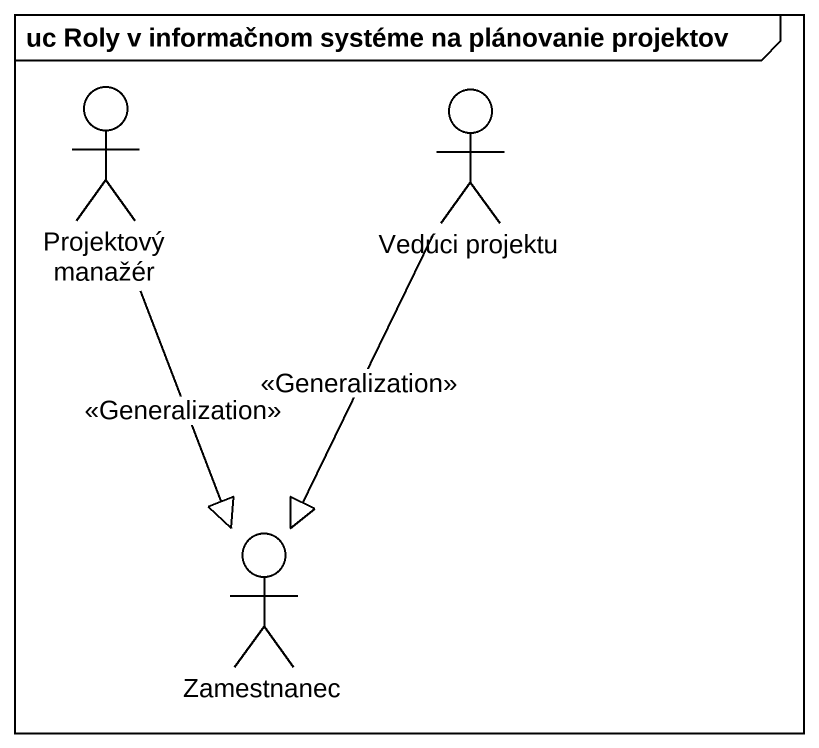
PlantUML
@startuml
mainframe uc Roly v informačnom systéme na plánovanie projektov
actor "Projektový manažér" as Projektový_manažér
actor "Vedúci projektu" as Vedúci_projektu
actor Zamestnanec
Projektový_manažér --|> Zamestnanec : <<Generalization>>
Vedúci_projektu --|> Zamestnanec : <<Generalization>>
@enduml
